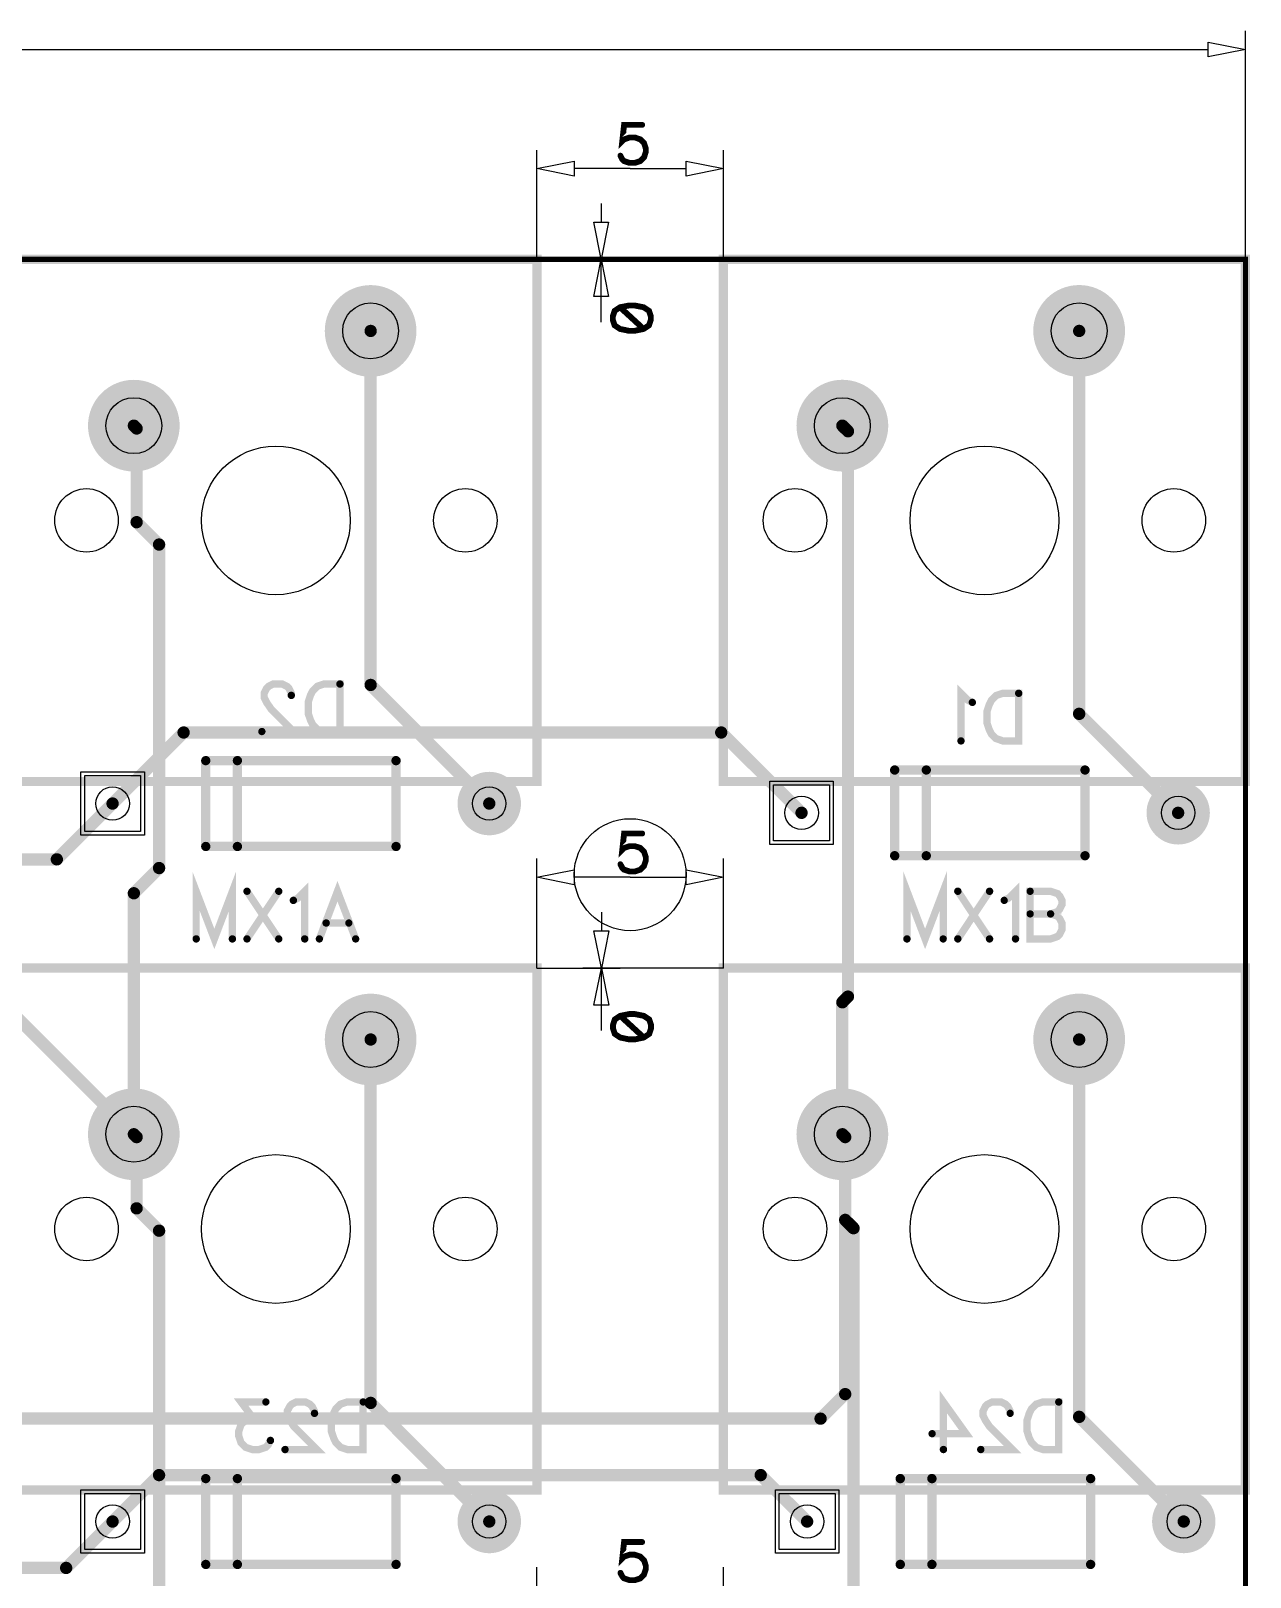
# Model space of a CAD drawing. Extents: x -0.36 to 9.09, y -0.26 to 3.18.
# Drawn here: x 7.497 to 8.784, y 1.404 to 3.036 of the extents above; entities that cross this region are included whole.
import ezdxf

# ---------------------------------------------------------------- set-up
doc = ezdxf.new("R2010")
doc.units = 0
for name, color, linetype in [('Board_Outline', 13, 'CONTINUOUS'), ('Bottom', 6, 'CONTINUOUS'), ('Bottom_Mask', 10, 'CONTINUOUS'), ('Bottom_Silk', 11, 'CONTINUOUS'), ('Drill_Bottom', 8, 'CONTINUOUS'), ('Drill_Top', 7, 'CONTINUOUS'), ('Top', 5, 'CONTINUOUS'), ('Top_Dimension', 14, 'CONTINUOUS'), ('Top_Mask', 3, 'CONTINUOUS'), ('Top_Silk', 2, 'CONTINUOUS')]:
    doc.layers.add(name, color=color, linetype=linetype)

msp = doc.modelspace()

# ---------------------------------------------------------------- linework, layer by layer
at = {"layer": 'Board_Outline', "linetype": 'CONTINUOUS', "const_width": 0.0055}
msp.add_lwpolyline([(0, 2.7953), (8.7795, 2.7953), (8.7795, 0), (0, 0), (0, 2.7953)], dxfattribs=at)
at = {"layer": 'Bottom', "linetype": 'CONTINUOUS'}
for points, const_width in [([(7.8782, 2.7197, 1), (7.8337, 2.7197, 1), (7.8782, 2.7197, 1)], 0.0445), ([(8.6262, 2.7197, 1), (8.5817, 2.7197, 1), (8.6262, 2.7197, 1)], 0.0445), ([(7.8527, 2.7197, 1), (7.8592, 2.7197, 1), (7.8527, 2.7197, 1)], 0.0065), ([(8.6007, 2.7197, 1), (8.6072, 2.7197, 1), (8.6007, 2.7197, 1)], 0.0065), ([(7.6282, 2.6197, 1), (7.5837, 2.6197, 1), (7.6282, 2.6197, 1)], 0.0445), ([(8.3762, 2.6197, 1), (8.3317, 2.6197, 1), (8.3762, 2.6197, 1)], 0.0445), ([(7.6027, 2.6197, 1), (7.6092, 2.6197, 1), (7.6027, 2.6197, 1)], 0.0065), ([(7.6027, 2.6197, 1), (7.6092, 2.6197, 1), (7.6027, 2.6197, 1)], 0.0065), ([(7.6056, 2.6167, 1), (7.6121, 2.6167, 1), (7.6056, 2.6167, 1)], 0.0065), ([(7.6056, 2.6167, 1), (7.6121, 2.6167, 1), (7.6056, 2.6167, 1)], 0.0065), ([(8.3507, 2.6197, 1), (8.3572, 2.6197, 1), (8.3507, 2.6197, 1)], 0.0065), ([(8.3507, 2.6197, 1), (8.3572, 2.6197, 1), (8.3507, 2.6197, 1)], 0.0065), ([(8.3566, 2.6138, 1), (8.3631, 2.6138, 1), (8.3566, 2.6138, 1)], 0.0065), ([(8.3566, 2.6138, 1), (8.3631, 2.6138, 1), (8.3566, 2.6138, 1)], 0.0065), ([(7.6056, 2.5178, 1), (7.6121, 2.5178, 1), (7.6056, 2.5178, 1)], 0.0065), ([(7.6056, 2.5178, 1), (7.6121, 2.5178, 1), (7.6056, 2.5178, 1)], 0.0065), ([(7.6293, 2.4942, 1), (7.6358, 2.4942, 1), (7.6293, 2.4942, 1)], 0.0065), ([(7.6293, 2.4942, 1), (7.6358, 2.4942, 1), (7.6293, 2.4942, 1)], 0.0065), ([(7.8527, 2.346, 1), (7.8592, 2.346, 1), (7.8527, 2.346, 1)], 0.0065), ([(7.8527, 2.346, 1), (7.8592, 2.346, 1), (7.8527, 2.346, 1)], 0.0065), ([(8.6007, 2.3155, 1), (8.6072, 2.3155, 1), (8.6007, 2.3155, 1)], 0.0065), ([(8.6007, 2.3155, 1), (8.6072, 2.3155, 1), (8.6007, 2.3155, 1)], 0.0065), ([(7.9959, 2.2208, 1), (7.9664, 2.2208, 1), (7.9959, 2.2208, 1)], 0.0295), ([(8.7233, 2.211, 1), (8.6937, 2.211, 1), (8.7233, 2.211, 1)], 0.0295), ([(7.9779, 2.2208, 1), (7.9844, 2.2208, 1), (7.9779, 2.2208, 1)], 0.0065), ([(8.7052, 2.211, 1), (8.7117, 2.211, 1), (8.7052, 2.211, 1)], 0.0065), ([(7.6293, 2.1527, 1), (7.6358, 2.1527, 1), (7.6293, 2.1527, 1)], 0.0065), ([(7.6293, 2.1527, 1), (7.6358, 2.1527, 1), (7.6293, 2.1527, 1)], 0.0065), ([(7.6027, 2.1261, 1), (7.6092, 2.1261, 1), (7.6027, 2.1261, 1)], 0.0065), ([(7.6027, 2.1261, 1), (7.6092, 2.1261, 1), (7.6027, 2.1261, 1)], 0.0065), ([(7.8782, 1.9717, 1), (7.8337, 1.9717, 1), (7.8782, 1.9717, 1)], 0.0445), ([(8.3507, 2.011, 1), (8.3572, 2.011, 1), (8.3507, 2.011, 1)], 0.0065), ([(8.3507, 2.011, 1), (8.3572, 2.011, 1), (8.3507, 2.011, 1)], 0.0065), ([(8.3566, 2.017, 1), (8.3631, 2.017, 1), (8.3566, 2.017, 1)], 0.0065), ([(8.3566, 2.017, 1), (8.3631, 2.017, 1), (8.3566, 2.017, 1)], 0.0065), ([(8.6262, 1.9717, 1), (8.5817, 1.9717, 1), (8.6262, 1.9717, 1)], 0.0445), ([(7.8527, 1.9717, 1), (7.8592, 1.9717, 1), (7.8527, 1.9717, 1)], 0.0065), ([(8.6007, 1.9717, 1), (8.6072, 1.9717, 1), (8.6007, 1.9717, 1)], 0.0065), ([(7.6282, 1.8717, 1), (7.5837, 1.8717, 1), (7.6282, 1.8717, 1)], 0.0445), ([(8.3762, 1.8717, 1), (8.3317, 1.8717, 1), (8.3762, 1.8717, 1)], 0.0445), ([(7.6027, 1.8717, 1), (7.6092, 1.8717, 1), (7.6027, 1.8717, 1)], 0.0065), ([(7.6027, 1.8717, 1), (7.6092, 1.8717, 1), (7.6027, 1.8717, 1)], 0.0065), ([(7.6027, 1.8717, 1), (7.6092, 1.8717, 1), (7.6027, 1.8717, 1)], 0.0065), ([(8.3507, 1.8717, 1), (8.3572, 1.8717, 1), (8.3507, 1.8717, 1)], 0.0065), ([(8.3507, 1.8717, 1), (8.3572, 1.8717, 1), (8.3507, 1.8717, 1)], 0.0065), ([(8.3507, 1.8717, 1), (8.3572, 1.8717, 1), (8.3507, 1.8717, 1)], 0.0065), ([(7.6056, 1.8687, 1), (7.6121, 1.8687, 1), (7.6056, 1.8687, 1)], 0.0065), ([(7.6056, 1.8687, 1), (7.6121, 1.8687, 1), (7.6056, 1.8687, 1)], 0.0065), ([(8.3537, 1.8687, 1), (8.3602, 1.8687, 1), (8.3537, 1.8687, 1)], 0.0065), ([(8.3537, 1.8687, 1), (8.3602, 1.8687, 1), (8.3537, 1.8687, 1)], 0.0065), ([(7.6056, 1.7935, 1), (7.6121, 1.7935, 1), (7.6056, 1.7935, 1)], 0.0065), ([(7.6056, 1.7935, 1), (7.6121, 1.7935, 1), (7.6056, 1.7935, 1)], 0.0065), ([(8.3537, 1.7813, 1), (8.3602, 1.7813, 1), (8.3537, 1.7813, 1)], 0.0065), ([(8.3537, 1.7813, 1), (8.3602, 1.7813, 1), (8.3537, 1.7813, 1)], 0.0065), ([(7.6293, 1.7699, 1), (7.6358, 1.7699, 1), (7.6293, 1.7699, 1)], 0.0065), ([(7.6293, 1.7699, 1), (7.6358, 1.7699, 1), (7.6293, 1.7699, 1)], 0.0065), ([(8.3625, 1.7725, 1), (8.369, 1.7725, 1), (8.3625, 1.7725, 1)], 0.0065), ([(8.3625, 1.7725, 1), (8.369, 1.7725, 1), (8.3625, 1.7725, 1)], 0.0065), ([(7.8527, 1.5881, 1), (7.8592, 1.5881, 1), (7.8527, 1.5881, 1)], 0.0065), ([(7.8527, 1.5881, 1), (7.8592, 1.5881, 1), (7.8527, 1.5881, 1)], 0.0065), ([(8.6007, 1.5734, 1), (8.6072, 1.5734, 1), (8.6007, 1.5734, 1)], 0.0065), ([(8.6007, 1.5734, 1), (8.6072, 1.5734, 1), (8.6007, 1.5734, 1)], 0.0065), ([(7.9959, 1.4629, 1), (7.9664, 1.4629, 1), (7.9959, 1.4629, 1)], 0.0295), ([(8.7292, 1.4629, 1), (8.6996, 1.4629, 1), (8.7292, 1.4629, 1)], 0.0295), ([(7.9779, 1.4629, 1), (7.9844, 1.4629, 1), (7.9779, 1.4629, 1)], 0.0065), ([(8.7111, 1.4629, 1), (8.7176, 1.4629, 1), (8.7111, 1.4629, 1)], 0.0065)]:
    msp.add_lwpolyline(points, format="xyb", dxfattribs=dict(at, const_width=const_width))
at = {"layer": 'Bottom', "linetype": 'CONTINUOUS', "const_width": 0.013}
for points in [[(7.8559, 2.346), (7.8559, 2.7197)], [(8.6039, 2.3155), (8.6039, 2.7197)], [(7.6059, 2.6197), (7.6059, 2.6197)], [(7.6089, 2.6167), (7.6059, 2.6197)], [(7.6089, 2.5178), (7.6089, 2.6167)], [(8.3539, 2.6197), (8.3539, 2.6197)], [(8.3539, 2.6197), (8.3599, 2.6138)], [(8.3599, 2.6138), (8.3599, 2.017)], [(7.6325, 2.4942), (7.6089, 2.5178)], [(7.6325, 2.1527), (7.6325, 2.4942)], [(7.9811, 2.2208), (7.8559, 2.346)], [(8.7085, 2.211), (8.6039, 2.3155)], [(7.6059, 2.1261), (7.6325, 2.1527)], [(7.6059, 1.8717), (7.6059, 2.1261)], [(8.3599, 2.017), (8.3539, 2.011)], [(8.3539, 2.011), (8.3539, 1.8717)], [(7.8559, 1.5881), (7.8559, 1.9717)], [(8.6039, 1.5734), (8.6039, 1.9717)], [(7.6059, 1.8717), (7.6059, 1.8717)], [(7.6089, 1.8687), (7.6059, 1.8717)], [(8.3539, 1.8717), (8.3569, 1.8687)], [(8.3539, 1.8717), (8.3539, 1.8717)], [(7.6089, 1.7935), (7.6089, 1.8687)], [(8.3569, 1.8687), (8.3569, 1.7813)], [(7.6325, 1.7699), (7.6089, 1.7935)], [(8.3569, 1.7813), (8.3658, 1.7725)], [(7.6325, 1.2937), (7.6325, 1.7699)], [(8.3658, 1.7725), (8.3658, 1.3049)], [(7.9811, 1.4629), (7.8559, 1.5881)], [(8.7144, 1.4629), (8.6039, 1.5734)]]:
    msp.add_lwpolyline(points, dxfattribs=at)
at = {"layer": 'Bottom', "linetype": 'CONTINUOUS'}
for points in [[(7.613, 2.1913), (7.554, 2.1913), (7.554, 2.2503), (7.613, 2.2503), (7.613, 2.1913)], [(8.2813, 2.2405), (8.3404, 2.2405), (8.3404, 2.1814), (8.2813, 2.1814), (8.2813, 2.2405)], [(7.613, 1.4334), (7.554, 1.4334), (7.554, 1.4925), (7.613, 1.4925), (7.613, 1.4334)], [(8.3463, 1.4334), (8.2872, 1.4334), (8.2872, 1.4925), (8.3463, 1.4925), (8.3463, 1.4334)]]:
    msp.add_lwpolyline(points, dxfattribs=at)
at = {"layer": 'Bottom_Mask', "linetype": 'CONTINUOUS'}
for points, const_width in [([(7.8801, 2.7197, 1), (7.8317, 2.7197, 1), (7.8801, 2.7197, 1)], 0.0484), ([(7.8317, 2.7197, 1), (7.8801, 2.7197, 1), (7.8317, 2.7197, 1)], 0.0484), ([(8.6282, 2.7197, 1), (8.5797, 2.7197, 1), (8.6282, 2.7197, 1)], 0.0484), ([(8.5797, 2.7197, 1), (8.6282, 2.7197, 1), (8.5797, 2.7197, 1)], 0.0484), ([(7.6301, 2.6197, 1), (7.5817, 2.6197, 1), (7.6301, 2.6197, 1)], 0.0484), ([(7.5817, 2.6197, 1), (7.6301, 2.6197, 1), (7.5817, 2.6197, 1)], 0.0484), ([(8.3782, 2.6197, 1), (8.3297, 2.6197, 1), (8.3782, 2.6197, 1)], 0.0484), ([(8.3297, 2.6197, 1), (8.3782, 2.6197, 1), (8.3297, 2.6197, 1)], 0.0484), ([(7.9979, 2.2208, 1), (7.9644, 2.2208, 1), (7.9979, 2.2208, 1)], 0.0335), ([(7.9644, 2.2208, 1), (7.9979, 2.2208, 1), (7.9644, 2.2208, 1)], 0.0335), ([(8.7252, 2.211, 1), (8.6918, 2.211, 1), (8.7252, 2.211, 1)], 0.0335), ([(8.6918, 2.211, 1), (8.7252, 2.211, 1), (8.6918, 2.211, 1)], 0.0335), ([(7.8801, 1.9717, 1), (7.8317, 1.9717, 1), (7.8801, 1.9717, 1)], 0.0484), ([(7.8317, 1.9717, 1), (7.8801, 1.9717, 1), (7.8317, 1.9717, 1)], 0.0484), ([(8.6282, 1.9717, 1), (8.5797, 1.9717, 1), (8.6282, 1.9717, 1)], 0.0484), ([(8.5797, 1.9717, 1), (8.6282, 1.9717, 1), (8.5797, 1.9717, 1)], 0.0484), ([(7.6301, 1.8717, 1), (7.5817, 1.8717, 1), (7.6301, 1.8717, 1)], 0.0484), ([(7.5817, 1.8717, 1), (7.6301, 1.8717, 1), (7.5817, 1.8717, 1)], 0.0484), ([(8.3782, 1.8717, 1), (8.3297, 1.8717, 1), (8.3782, 1.8717, 1)], 0.0484), ([(8.3297, 1.8717, 1), (8.3782, 1.8717, 1), (8.3297, 1.8717, 1)], 0.0484), ([(7.9979, 1.4629, 1), (7.9644, 1.4629, 1), (7.9979, 1.4629, 1)], 0.0335), ([(7.9644, 1.4629, 1), (7.9979, 1.4629, 1), (7.9644, 1.4629, 1)], 0.0335), ([(8.7311, 1.4629, 1), (8.6977, 1.4629, 1), (8.7311, 1.4629, 1)], 0.0335), ([(8.6977, 1.4629, 1), (8.7311, 1.4629, 1), (8.6977, 1.4629, 1)], 0.0335)]:
    msp.add_lwpolyline(points, format="xyb", dxfattribs=dict(at, const_width=const_width))
for points in [[(7.617, 2.1873), (7.55, 2.1873), (7.55, 2.2543), (7.617, 2.2543), (7.617, 2.1873)], [(8.2774, 2.2444), (8.3443, 2.2444), (8.3443, 2.1775), (8.2774, 2.1775), (8.2774, 2.2444)], [(7.617, 1.4295), (7.55, 1.4295), (7.55, 1.4964), (7.617, 1.4964), (7.617, 1.4295)], [(8.3502, 1.4295), (8.2833, 1.4295), (8.2833, 1.4964), (8.3502, 1.4964), (8.3502, 1.4295)]]:
    msp.add_lwpolyline(points, dxfattribs=at)
at = {"layer": 'Bottom_Silk', "linetype": 'CONTINUOUS'}
for points, const_width in [([(7.7722, 2.335), (7.7722, 2.3374), (7.7698, 2.3422), (7.7674, 2.3446), (7.7626, 2.347), (7.753, 2.347), (7.7483, 2.3446), (7.7459, 2.3422), (7.7435, 2.3374), (7.7435, 2.3326), (7.7459, 2.3278), (7.7507, 2.3207), (7.7746, 2.2968), (7.7411, 2.2968)], 0.0077), ([(7.8235, 2.347), (7.8235, 2.2968), (7.8068, 2.2968), (7.7996, 2.2992), (7.7948, 2.304), (7.7924, 2.3088), (7.79, 2.3159), (7.79, 2.3279), (7.7924, 2.3351), (7.7948, 2.3398), (7.7996, 2.3446), (7.8068, 2.347), (7.8235, 2.347)], 0.0077), ([(8.4912, 2.3276), (8.4864, 2.33), (8.4792, 2.3371), (8.4792, 2.2869)], 0.0077), ([(8.5401, 2.3372), (8.5401, 2.2869), (8.5234, 2.2869), (8.5162, 2.2894), (8.5114, 2.2941), (8.509, 2.2989), (8.5066, 2.3061), (8.5066, 2.318), (8.509, 2.3252), (8.5114, 2.33), (8.5162, 2.3348), (8.5234, 2.3372), (8.5401, 2.3372)], 0.0077), ([(7.6818, 2.2661), (7.6818, 2.1755)], 0.0098), ([(7.6818, 2.2661), (7.8828, 2.2661)], 0.0098), ([(7.7152, 2.2661), (7.7152, 2.1755)], 0.0098), ([(7.8828, 2.2661), (7.8828, 2.1755)], 0.0098), ([(8.4092, 2.2562), (8.4092, 2.1657)], 0.0098), ([(8.4092, 2.2562), (8.6101, 2.2562)], 0.0098), ([(8.4426, 2.2562), (8.4426, 2.1657)], 0.0098), ([(8.6101, 2.2562), (8.6101, 2.1657)], 0.0098), ([(7.6818, 2.1755), (7.8828, 2.1755)], 0.0098), ([(8.4092, 2.1657), (8.6101, 2.1657)], 0.0098), ([(8.4606, 1.5389), (8.4606, 1.5891), (8.4846, 1.5556), (8.4487, 1.5556)], 0.0077), ([(7.7453, 1.5891), (7.7191, 1.5891), (7.7334, 1.57), (7.7262, 1.57), (7.7214, 1.5676), (7.7191, 1.5652), (7.7166, 1.558), (7.7166, 1.5533), (7.7191, 1.5461), (7.7238, 1.5413), (7.731, 1.5389), (7.7382, 1.5389), (7.7453, 1.5413), (7.7477, 1.5437), (7.7501, 1.5485)], 0.0077), ([(7.7966, 1.5771), (7.7966, 1.5795), (7.7942, 1.5843), (7.7919, 1.5867), (7.7871, 1.5891), (7.7775, 1.5891), (7.7727, 1.5867), (7.7704, 1.5843), (7.7679, 1.5795), (7.7679, 1.5748), (7.7704, 1.57), (7.7751, 1.5628), (7.7991, 1.5389), (7.7656, 1.5389)], 0.0077), ([(7.848, 1.5891), (7.848, 1.5389), (7.8312, 1.5389), (7.8241, 1.5413), (7.8193, 1.5461), (7.8169, 1.5509), (7.8145, 1.558), (7.8145, 1.57), (7.8169, 1.5772), (7.8193, 1.582), (7.8241, 1.5868), (7.8312, 1.5891), (7.848, 1.5891)], 0.0077), ([(8.5311, 1.5771), (8.5311, 1.5795), (8.5287, 1.5843), (8.5263, 1.5867), (8.5215, 1.5891), (8.512, 1.5891), (8.5072, 1.5867), (8.5048, 1.5843), (8.5024, 1.5795), (8.5024, 1.5748), (8.5048, 1.57), (8.5096, 1.5628), (8.5335, 1.5389), (8.5, 1.5389)], 0.0077), ([(8.5824, 1.5891), (8.5824, 1.5389), (8.5657, 1.5389), (8.5585, 1.5413), (8.5537, 1.5461), (8.5513, 1.5509), (8.549, 1.558), (8.549, 1.57), (8.5513, 1.5772), (8.5537, 1.582), (8.5585, 1.5868), (8.5657, 1.5891), (8.5824, 1.5891)], 0.0077), ([(7.6818, 1.5082), (7.6818, 1.4176)], 0.0098), ([(7.6818, 1.5082), (7.8828, 1.5082)], 0.0098), ([(7.7152, 1.5082), (7.7152, 1.4176)], 0.0098), ([(7.8828, 1.5082), (7.8828, 1.4176)], 0.0098), ([(8.4151, 1.5082), (8.4151, 1.4176)], 0.0098), ([(8.4151, 1.5082), (8.6161, 1.5082)], 0.0098), ([(8.4485, 1.5082), (8.4485, 1.4176)], 0.0098), ([(8.6161, 1.5082), (8.6161, 1.4176)], 0.0098), ([(7.6818, 1.4176), (7.8828, 1.4176)], 0.0098), ([(8.4151, 1.4176), (8.6161, 1.4176)], 0.0098)]:
    msp.add_lwpolyline(points, dxfattribs=dict(at, const_width=const_width))
for points, const_width in [([(7.8216, 2.347, 1), (7.8255, 2.347, 1), (7.8216, 2.347, 1)], 0.0039), ([(7.7702, 2.335, 1), (7.7741, 2.335, 1), (7.7702, 2.335, 1)], 0.0039), ([(8.5382, 2.3372, 1), (8.5421, 2.3372, 1), (8.5382, 2.3372, 1)], 0.0039), ([(8.4893, 2.3276, 1), (8.4931, 2.3276, 1), (8.4893, 2.3276, 1)], 0.0039), ([(7.7392, 2.2968, 1), (7.743, 2.2968, 1), (7.7392, 2.2968, 1)], 0.0039), ([(8.4773, 2.2869, 1), (8.4811, 2.2869, 1), (8.4773, 2.2869, 1)], 0.0039), ([(7.6794, 2.2661, 1), (7.6843, 2.2661, 1), (7.6794, 2.2661, 1)], 0.0049), ([(7.6794, 2.2661, 1), (7.6843, 2.2661, 1), (7.6794, 2.2661, 1)], 0.0049), ([(7.7128, 2.2661, 1), (7.7177, 2.2661, 1), (7.7128, 2.2661, 1)], 0.0049), ([(7.8803, 2.2661, 1), (7.8852, 2.2661, 1), (7.8803, 2.2661, 1)], 0.0049), ([(7.8803, 2.2661, 1), (7.8852, 2.2661, 1), (7.8803, 2.2661, 1)], 0.0049), ([(8.4067, 2.2562, 1), (8.4117, 2.2562, 1), (8.4067, 2.2562, 1)], 0.0049), ([(8.4067, 2.2562, 1), (8.4117, 2.2562, 1), (8.4067, 2.2562, 1)], 0.0049), ([(8.4401, 2.2562, 1), (8.445, 2.2562, 1), (8.4401, 2.2562, 1)], 0.0049), ([(8.6077, 2.2562, 1), (8.6126, 2.2562, 1), (8.6077, 2.2562, 1)], 0.0049), ([(8.6077, 2.2562, 1), (8.6126, 2.2562, 1), (8.6077, 2.2562, 1)], 0.0049), ([(7.6794, 2.1755, 1), (7.6843, 2.1755, 1), (7.6794, 2.1755, 1)], 0.0049), ([(7.6794, 2.1755, 1), (7.6843, 2.1755, 1), (7.6794, 2.1755, 1)], 0.0049), ([(7.7128, 2.1755, 1), (7.7177, 2.1755, 1), (7.7128, 2.1755, 1)], 0.0049), ([(7.8803, 2.1755, 1), (7.8852, 2.1755, 1), (7.8803, 2.1755, 1)], 0.0049), ([(7.8803, 2.1755, 1), (7.8852, 2.1755, 1), (7.8803, 2.1755, 1)], 0.0049), ([(8.4067, 2.1657, 1), (8.4117, 2.1657, 1), (8.4067, 2.1657, 1)], 0.0049), ([(8.4067, 2.1657, 1), (8.4117, 2.1657, 1), (8.4067, 2.1657, 1)], 0.0049), ([(8.4401, 2.1657, 1), (8.445, 2.1657, 1), (8.4401, 2.1657, 1)], 0.0049), ([(8.6077, 2.1657, 1), (8.6126, 2.1657, 1), (8.6077, 2.1657, 1)], 0.0049), ([(8.6077, 2.1657, 1), (8.6126, 2.1657, 1), (8.6077, 2.1657, 1)], 0.0049), ([(7.7434, 1.5891, 1), (7.7472, 1.5891, 1), (7.7434, 1.5891, 1)], 0.0039), ([(7.8461, 1.5891, 1), (7.8499, 1.5891, 1), (7.8461, 1.5891, 1)], 0.0039), ([(8.5805, 1.5891, 1), (8.5844, 1.5891, 1), (8.5805, 1.5891, 1)], 0.0039), ([(7.7947, 1.5771, 1), (7.7986, 1.5771, 1), (7.7947, 1.5771, 1)], 0.0039), ([(8.5292, 1.5771, 1), (8.533, 1.5771, 1), (8.5292, 1.5771, 1)], 0.0039), ([(7.7482, 1.5485, 1), (7.7521, 1.5485, 1), (7.7482, 1.5485, 1)], 0.0039), ([(8.4468, 1.5556, 1), (8.4506, 1.5556, 1), (8.4468, 1.5556, 1)], 0.0039), ([(7.7636, 1.5389, 1), (7.7675, 1.5389, 1), (7.7636, 1.5389, 1)], 0.0039), ([(8.4587, 1.5389, 1), (8.4626, 1.5389, 1), (8.4587, 1.5389, 1)], 0.0039), ([(8.4981, 1.5389, 1), (8.502, 1.5389, 1), (8.4981, 1.5389, 1)], 0.0039), ([(7.6794, 1.5082, 1), (7.6843, 1.5082, 1), (7.6794, 1.5082, 1)], 0.0049), ([(7.6794, 1.5082, 1), (7.6843, 1.5082, 1), (7.6794, 1.5082, 1)], 0.0049), ([(7.7128, 1.5082, 1), (7.7177, 1.5082, 1), (7.7128, 1.5082, 1)], 0.0049), ([(7.8803, 1.5082, 1), (7.8852, 1.5082, 1), (7.8803, 1.5082, 1)], 0.0049), ([(7.8803, 1.5082, 1), (7.8852, 1.5082, 1), (7.8803, 1.5082, 1)], 0.0049), ([(8.4126, 1.5082, 1), (8.4176, 1.5082, 1), (8.4126, 1.5082, 1)], 0.0049), ([(8.4126, 1.5082, 1), (8.4176, 1.5082, 1), (8.4126, 1.5082, 1)], 0.0049), ([(8.446, 1.5082, 1), (8.451, 1.5082, 1), (8.446, 1.5082, 1)], 0.0049), ([(8.6136, 1.5082, 1), (8.6185, 1.5082, 1), (8.6136, 1.5082, 1)], 0.0049), ([(8.6136, 1.5082, 1), (8.6185, 1.5082, 1), (8.6136, 1.5082, 1)], 0.0049), ([(7.6794, 1.4176, 1), (7.6843, 1.4176, 1), (7.6794, 1.4176, 1)], 0.0049), ([(7.6794, 1.4176, 1), (7.6843, 1.4176, 1), (7.6794, 1.4176, 1)], 0.0049), ([(7.7128, 1.4176, 1), (7.7177, 1.4176, 1), (7.7128, 1.4176, 1)], 0.0049), ([(7.8803, 1.4176, 1), (7.8852, 1.4176, 1), (7.8803, 1.4176, 1)], 0.0049), ([(7.8803, 1.4176, 1), (7.8852, 1.4176, 1), (7.8803, 1.4176, 1)], 0.0049), ([(8.4126, 1.4176, 1), (8.4176, 1.4176, 1), (8.4126, 1.4176, 1)], 0.0049), ([(8.4126, 1.4176, 1), (8.4176, 1.4176, 1), (8.4126, 1.4176, 1)], 0.0049), ([(8.446, 1.4176, 1), (8.451, 1.4176, 1), (8.446, 1.4176, 1)], 0.0049), ([(8.6136, 1.4176, 1), (8.6185, 1.4176, 1), (8.6136, 1.4176, 1)], 0.0049), ([(8.6136, 1.4176, 1), (8.6185, 1.4176, 1), (8.6136, 1.4176, 1)], 0.0049)]:
    msp.add_lwpolyline(points, format="xyb", dxfattribs=dict(at, const_width=const_width))
at = {"layer": 'Drill_Bottom'}
for centre, radius in [((7.8559, 2.7197), 0.0295), ((8.6039, 2.7197), 0.0295), ((7.6059, 2.6197), 0.0295), ((8.3539, 2.6197), 0.0295), ((7.7559, 2.5197), 0.0785), ((8.5039, 2.5197), 0.0785), ((7.5559, 2.5197), 0.0335), ((7.9559, 2.5197), 0.0335), ((8.3039, 2.5197), 0.0335), ((8.7039, 2.5197), 0.0335), ((7.5835, 2.2208), 0.0177), ((7.9811, 2.2208), 0.0177), ((8.3109, 2.211), 0.0177), ((8.7085, 2.211), 0.0177), ((8.1299, 2.1457), 0.0591), ((7.8559, 1.9717), 0.0295), ((8.6039, 1.9717), 0.0295), ((7.6059, 1.8717), 0.0295), ((8.3539, 1.8717), 0.0295), ((7.7559, 1.7717), 0.0785), ((8.5039, 1.7717), 0.0785), ((7.5559, 1.7717), 0.0335), ((7.9559, 1.7717), 0.0335), ((8.3039, 1.7717), 0.0335), ((8.7039, 1.7717), 0.0335), ((7.5835, 1.4629), 0.0177), ((7.9811, 1.4629), 0.0177), ((8.3168, 1.4629), 0.0177), ((8.7144, 1.4629), 0.0177)]:
    msp.add_circle(centre, radius, dxfattribs=at)
at = {"layer": 'Drill_Top'}
for centre, radius in [((7.8559, 2.7197), 0.0295), ((8.6039, 2.7197), 0.0295), ((7.6059, 2.6197), 0.0295), ((8.3539, 2.6197), 0.0295), ((7.7559, 2.5197), 0.0785), ((8.5039, 2.5197), 0.0785), ((7.5559, 2.5197), 0.0335), ((7.9559, 2.5197), 0.0335), ((8.3039, 2.5197), 0.0335), ((8.7039, 2.5197), 0.0335), ((7.5835, 2.2208), 0.0177), ((7.9811, 2.2208), 0.0177), ((8.3109, 2.211), 0.0177), ((8.7085, 2.211), 0.0177), ((8.1299, 2.1457), 0.0591), ((7.8559, 1.9717), 0.0295), ((8.6039, 1.9717), 0.0295), ((7.6059, 1.8717), 0.0295), ((8.3539, 1.8717), 0.0295), ((7.7559, 1.7717), 0.0785), ((8.5039, 1.7717), 0.0785), ((7.5559, 1.7717), 0.0335), ((7.9559, 1.7717), 0.0335), ((8.3039, 1.7717), 0.0335), ((8.7039, 1.7717), 0.0335), ((7.5835, 1.4629), 0.0177), ((7.9811, 1.4629), 0.0177), ((8.3168, 1.4629), 0.0177), ((8.7144, 1.4629), 0.0177)]:
    msp.add_circle(centre, radius, dxfattribs=at)
at = {"layer": 'Top', "linetype": 'CONTINUOUS'}
for points, const_width in [([(7.8782, 2.7197, 1), (7.8337, 2.7197, 1), (7.8782, 2.7197, 1)], 0.0445), ([(8.6262, 2.7197, 1), (8.5817, 2.7197, 1), (8.6262, 2.7197, 1)], 0.0445), ([(7.6282, 2.6197, 1), (7.5837, 2.6197, 1), (7.6282, 2.6197, 1)], 0.0445), ([(8.3762, 2.6197, 1), (8.3317, 2.6197, 1), (8.3762, 2.6197, 1)], 0.0445), ([(7.6552, 2.2958, 1), (7.6617, 2.2958, 1), (7.6552, 2.2958, 1)], 0.0065), ([(7.6552, 2.2958, 1), (7.6617, 2.2958, 1), (7.6552, 2.2958, 1)], 0.0065), ([(8.2228, 2.2958, 1), (8.2293, 2.2958, 1), (8.2228, 2.2958, 1)], 0.0065), ([(8.2228, 2.2958, 1), (8.2293, 2.2958, 1), (8.2228, 2.2958, 1)], 0.0065), ([(7.9959, 2.2208, 1), (7.9664, 2.2208, 1), (7.9959, 2.2208, 1)], 0.0295), ([(8.7233, 2.211, 1), (8.6937, 2.211, 1), (8.7233, 2.211, 1)], 0.0295), ([(7.5802, 2.2208, 1), (7.5867, 2.2208, 1), (7.5802, 2.2208, 1)], 0.0065), ([(7.5802, 2.2208, 1), (7.5867, 2.2208, 1), (7.5802, 2.2208, 1)], 0.0065), ([(8.3076, 2.211, 1), (8.3141, 2.211, 1), (8.3076, 2.211, 1)], 0.0065), ([(7.5214, 2.1619, 1), (7.5279, 2.1619, 1), (7.5214, 2.1619, 1)], 0.0065), ([(7.5214, 2.1619, 1), (7.5279, 2.1619, 1), (7.5214, 2.1619, 1)], 0.0065), ([(7.8782, 1.9717, 1), (7.8337, 1.9717, 1), (7.8782, 1.9717, 1)], 0.0445), ([(8.6262, 1.9717, 1), (8.5817, 1.9717, 1), (8.6262, 1.9717, 1)], 0.0445), ([(7.6282, 1.8717, 1), (7.5837, 1.8717, 1), (7.6282, 1.8717, 1)], 0.0445), ([(8.3762, 1.8717, 1), (8.3317, 1.8717, 1), (8.3762, 1.8717, 1)], 0.0445), ([(7.6027, 1.8717, 1), (7.6092, 1.8717, 1), (7.6027, 1.8717, 1)], 0.0065), ([(8.3507, 1.8717, 1), (8.3572, 1.8717, 1), (8.3507, 1.8717, 1)], 0.0065), ([(8.3507, 1.8717, 1), (8.3572, 1.8717, 1), (8.3507, 1.8717, 1)], 0.0065), ([(8.3537, 1.8687, 1), (8.3602, 1.8687, 1), (8.3537, 1.8687, 1)], 0.0065), ([(8.3537, 1.8687, 1), (8.3602, 1.8687, 1), (8.3537, 1.8687, 1)], 0.0065), ([(8.3537, 1.5974, 1), (8.3602, 1.5974, 1), (8.3537, 1.5974, 1)], 0.0065), ([(8.3537, 1.5974, 1), (8.3602, 1.5974, 1), (8.3537, 1.5974, 1)], 0.0065), ([(8.3277, 1.5715, 1), (8.3342, 1.5715, 1), (8.3277, 1.5715, 1)], 0.0065), ([(8.3277, 1.5715, 1), (8.3342, 1.5715, 1), (8.3277, 1.5715, 1)], 0.0065), ([(7.6293, 1.5119, 1), (7.6358, 1.5119, 1), (7.6293, 1.5119, 1)], 0.0065), ([(7.6293, 1.5119, 1), (7.6358, 1.5119, 1), (7.6293, 1.5119, 1)], 0.0065), ([(8.2645, 1.5119, 1), (8.271, 1.5119, 1), (8.2645, 1.5119, 1)], 0.0065), ([(8.2645, 1.5119, 1), (8.271, 1.5119, 1), (8.2645, 1.5119, 1)], 0.0065), ([(7.9959, 1.4629, 1), (7.9664, 1.4629, 1), (7.9959, 1.4629, 1)], 0.0295), ([(8.7292, 1.4629, 1), (8.6996, 1.4629, 1), (8.7292, 1.4629, 1)], 0.0295), ([(7.5802, 1.4629, 1), (7.5867, 1.4629, 1), (7.5802, 1.4629, 1)], 0.0065), ([(7.5802, 1.4629, 1), (7.5867, 1.4629, 1), (7.5802, 1.4629, 1)], 0.0065), ([(8.3135, 1.4629, 1), (8.32, 1.4629, 1), (8.3135, 1.4629, 1)], 0.0065), ([(7.5312, 1.4139, 1), (7.5377, 1.4139, 1), (7.5312, 1.4139, 1)], 0.0065), ([(7.5312, 1.4139, 1), (7.5377, 1.4139, 1), (7.5312, 1.4139, 1)], 0.0065)]:
    msp.add_lwpolyline(points, format="xyb", dxfattribs=dict(at, const_width=const_width))
at = {"layer": 'Top', "linetype": 'CONTINUOUS', "const_width": 0.013}
for points in [[(7.6585, 2.2958), (7.5835, 2.2208)], [(8.226, 2.2958), (7.6585, 2.2958)], [(8.3109, 2.211), (8.226, 2.2958)], [(7.5835, 2.2208), (7.5246, 2.1619)], [(7.5246, 2.1619), (6.8746, 2.1619)], [(7.6059, 1.8717), (7.4159, 2.0616)], [(8.3539, 1.8717), (8.3539, 1.8717)], [(8.3539, 1.8717), (8.3569, 1.8687)], [(8.3569, 1.8687), (8.3569, 1.5974)], [(8.3569, 1.5974), (8.3309, 1.5715)], [(8.3309, 1.5715), (5.9573, 1.5715)], [(7.5835, 1.4629), (7.6325, 1.5119)], [(7.6325, 1.5119), (8.2677, 1.5119)], [(8.2677, 1.5119), (8.3168, 1.4629)], [(7.5345, 1.4139), (7.5835, 1.4629)], [(6.8845, 1.4139), (7.5345, 1.4139)]]:
    msp.add_lwpolyline(points, dxfattribs=at)
at = {"layer": 'Top', "linetype": 'CONTINUOUS'}
for points in [[(7.613, 2.1913), (7.554, 2.1913), (7.554, 2.2503), (7.613, 2.2503), (7.613, 2.1913)], [(8.2813, 2.2405), (8.3404, 2.2405), (8.3404, 2.1814), (8.2813, 2.1814), (8.2813, 2.2405)], [(7.613, 1.4334), (7.554, 1.4334), (7.554, 1.4925), (7.613, 1.4925), (7.613, 1.4334)], [(8.3463, 1.4334), (8.2872, 1.4334), (8.2872, 1.4925), (8.3463, 1.4925), (8.3463, 1.4334)]]:
    msp.add_lwpolyline(points, dxfattribs=at)
at = {"layer": 'Top_Dimension', "linetype": 'CONTINUOUS'}
for points in [[(8.7795, 2.7953), (8.7795, 3.0364)], [(8.7795, 3.0167), (8.7402, 3.0089), (8.7402, 3.0246), (8.7795, 3.0167)], [(4.3898, 3.0167), (8.7402, 3.0167)], [(8.0315, 2.7953), (8.0315, 2.9107)], [(8.2283, 2.7953), (8.2283, 2.9107)], [(8.0315, 2.891), (8.0709, 2.8989), (8.0709, 2.8832), (8.0315, 2.891)], [(8.1299, 2.891), (8.0709, 2.891)], [(8.1299, 2.891), (8.189, 2.891)], [(8.2283, 2.891), (8.189, 2.8832), (8.189, 2.8989), (8.2283, 2.891)], [(8.0993, 2.8543), (8.0993, 2.8346)], [(8.0993, 2.7953), (8.0915, 2.8346), (8.1072, 2.8346), (8.0993, 2.7953)], [(8.0315, 2.7953), (8.119, 2.7953)], [(8.2283, 2.7953), (8.0797, 2.7953)], [(8.0993, 2.7953), (8.1072, 2.7559), (8.0915, 2.7559), (8.0993, 2.7953)], [(8.0993, 2.7953), (8.0993, 2.7953)], [(8.0993, 2.7291), (8.0993, 2.7953)], [(8.0993, 2.7362), (8.0993, 2.7559)], [(8.0315, 2.0472), (8.0315, 2.1627)], [(8.2283, 2.0472), (8.2283, 2.1627)], [(8.0315, 2.143), (8.0709, 2.1509), (8.0709, 2.1351), (8.0315, 2.143)], [(8.1299, 2.143), (8.0709, 2.143)], [(8.1299, 2.143), (8.189, 2.143)], [(8.2283, 2.143), (8.189, 2.1351), (8.189, 2.1509), (8.2283, 2.143)], [(8.0996, 2.1063), (8.0996, 2.0866)], [(8.0996, 2.0472), (8.0917, 2.0866), (8.1074, 2.0866), (8.0996, 2.0472)], [(8.0315, 2.0472), (8.1192, 2.0472)], [(8.2283, 2.0472), (8.0799, 2.0472)], [(8.0996, 2.0472), (8.1074, 2.0079), (8.0917, 2.0079), (8.0996, 2.0472)], [(8.0996, 2.0472), (8.0996, 2.0472)], [(8.0996, 1.9811), (8.0996, 2.0472)], [(8.0996, 1.9882), (8.0996, 2.0079)], [(8.0315, 1.2992), (8.0315, 1.4147)], [(8.2283, 1.2992), (8.2283, 1.4147)]]:
    msp.add_lwpolyline(points, dxfattribs=at)
at = {"layer": 'Top_Dimension', "linetype": 'CONTINUOUS', "const_width": 0.0062}
for points in [[(8.1426, 2.9372), (8.1235, 2.9372), (8.1216, 2.92), (8.1235, 2.9219), (8.1292, 2.9239), (8.1349, 2.9239), (8.1407, 2.9219), (8.1445, 2.9181), (8.1464, 2.9124), (8.1464, 2.9086), (8.1445, 2.9028), (8.1407, 2.899), (8.1349, 2.8971), (8.1292, 2.8971), (8.1235, 2.899), (8.1216, 2.9009), (8.1196, 2.9047)], [(8.1517, 2.7351), (8.1498, 2.7409), (8.1441, 2.7447), (8.1345, 2.7466), (8.1288, 2.7466), (8.1192, 2.7447), (8.1135, 2.7409), (8.1116, 2.7351), (8.1116, 2.7313), (8.1135, 2.7256), (8.1192, 2.7218), (8.1288, 2.7198), (8.1345, 2.7198), (8.1441, 2.7218), (8.1498, 2.7256), (8.1517, 2.7313), (8.1517, 2.7351)], [(8.1441, 2.7218), (8.1192, 2.7447)], [(8.1426, 2.1892), (8.1235, 2.1892), (8.1216, 2.172), (8.1235, 2.1739), (8.1292, 2.1758), (8.1349, 2.1758), (8.1407, 2.1739), (8.1445, 2.1701), (8.1464, 2.1644), (8.1464, 2.1605), (8.1445, 2.1548), (8.1407, 2.151), (8.1349, 2.1491), (8.1292, 2.1491), (8.1235, 2.151), (8.1216, 2.1529), (8.1196, 2.1567)], [(8.1519, 1.9871), (8.15, 1.9929), (8.1443, 1.9967), (8.1347, 1.9986), (8.129, 1.9986), (8.1194, 1.9967), (8.1137, 1.9929), (8.1118, 1.9871), (8.1118, 1.9833), (8.1137, 1.9776), (8.1194, 1.9738), (8.129, 1.9718), (8.1347, 1.9718), (8.1443, 1.9738), (8.15, 1.9776), (8.1519, 1.9833), (8.1519, 1.9871)], [(8.1443, 1.9738), (8.1194, 1.9967)], [(8.1426, 1.4412), (8.1235, 1.4412), (8.1216, 1.424), (8.1235, 1.4259), (8.1292, 1.4278), (8.1349, 1.4278), (8.1407, 1.4259), (8.1445, 1.4221), (8.1464, 1.4163), (8.1464, 1.4125), (8.1445, 1.4068), (8.1407, 1.4029), (8.1349, 1.401), (8.1292, 1.401), (8.1235, 1.4029), (8.1216, 1.4049), (8.1196, 1.4087)]]:
    msp.add_lwpolyline(points, dxfattribs=at)
at = {"layer": 'Top_Dimension', "linetype": 'CONTINUOUS', "const_width": 0.0031}
for points in [[(8.141, 2.9372, 1), (8.1441, 2.9372, 1), (8.141, 2.9372, 1)], [(8.1181, 2.9047, 1), (8.1212, 2.9047, 1), (8.1181, 2.9047, 1)], [(8.1177, 2.7447, 1), (8.1208, 2.7447, 1), (8.1177, 2.7447, 1)], [(8.1502, 2.7351, 1), (8.1533, 2.7351, 1), (8.1502, 2.7351, 1)], [(8.1425, 2.7218, 1), (8.1456, 2.7218, 1), (8.1425, 2.7218, 1)], [(8.141, 2.1892, 1), (8.1441, 2.1892, 1), (8.141, 2.1892, 1)], [(8.1181, 2.1567, 1), (8.1212, 2.1567, 1), (8.1181, 2.1567, 1)], [(8.1179, 1.9967, 1), (8.121, 1.9967, 1), (8.1179, 1.9967, 1)], [(8.1427, 1.9738, 1), (8.1458, 1.9738, 1), (8.1427, 1.9738, 1)], [(8.1504, 1.9871, 1), (8.1535, 1.9871, 1), (8.1504, 1.9871, 1)], [(8.141, 1.4412, 1), (8.1441, 1.4412, 1), (8.141, 1.4412, 1)], [(8.1181, 1.4087, 1), (8.1212, 1.4087, 1), (8.1181, 1.4087, 1)]]:
    msp.add_lwpolyline(points, format="xyb", dxfattribs=at)
at = {"layer": 'Top_Mask', "linetype": 'CONTINUOUS'}
for points, const_width in [([(7.8801, 2.7197, 1), (7.8317, 2.7197, 1), (7.8801, 2.7197, 1)], 0.0484), ([(7.8317, 2.7197, 1), (7.8801, 2.7197, 1), (7.8317, 2.7197, 1)], 0.0484), ([(8.6282, 2.7197, 1), (8.5797, 2.7197, 1), (8.6282, 2.7197, 1)], 0.0484), ([(8.5797, 2.7197, 1), (8.6282, 2.7197, 1), (8.5797, 2.7197, 1)], 0.0484), ([(7.6301, 2.6197, 1), (7.5817, 2.6197, 1), (7.6301, 2.6197, 1)], 0.0484), ([(7.5817, 2.6197, 1), (7.6301, 2.6197, 1), (7.5817, 2.6197, 1)], 0.0484), ([(8.3782, 2.6197, 1), (8.3297, 2.6197, 1), (8.3782, 2.6197, 1)], 0.0484), ([(8.3297, 2.6197, 1), (8.3782, 2.6197, 1), (8.3297, 2.6197, 1)], 0.0484), ([(7.9979, 2.2208, 1), (7.9644, 2.2208, 1), (7.9979, 2.2208, 1)], 0.0335), ([(7.9644, 2.2208, 1), (7.9979, 2.2208, 1), (7.9644, 2.2208, 1)], 0.0335), ([(8.7252, 2.211, 1), (8.6918, 2.211, 1), (8.7252, 2.211, 1)], 0.0335), ([(8.6918, 2.211, 1), (8.7252, 2.211, 1), (8.6918, 2.211, 1)], 0.0335), ([(7.8801, 1.9717, 1), (7.8317, 1.9717, 1), (7.8801, 1.9717, 1)], 0.0484), ([(7.8317, 1.9717, 1), (7.8801, 1.9717, 1), (7.8317, 1.9717, 1)], 0.0484), ([(8.6282, 1.9717, 1), (8.5797, 1.9717, 1), (8.6282, 1.9717, 1)], 0.0484), ([(8.5797, 1.9717, 1), (8.6282, 1.9717, 1), (8.5797, 1.9717, 1)], 0.0484), ([(7.6301, 1.8717, 1), (7.5817, 1.8717, 1), (7.6301, 1.8717, 1)], 0.0484), ([(7.5817, 1.8717, 1), (7.6301, 1.8717, 1), (7.5817, 1.8717, 1)], 0.0484), ([(8.3782, 1.8717, 1), (8.3297, 1.8717, 1), (8.3782, 1.8717, 1)], 0.0484), ([(8.3297, 1.8717, 1), (8.3782, 1.8717, 1), (8.3297, 1.8717, 1)], 0.0484), ([(7.9979, 1.4629, 1), (7.9644, 1.4629, 1), (7.9979, 1.4629, 1)], 0.0335), ([(7.9644, 1.4629, 1), (7.9979, 1.4629, 1), (7.9644, 1.4629, 1)], 0.0335), ([(8.7311, 1.4629, 1), (8.6977, 1.4629, 1), (8.7311, 1.4629, 1)], 0.0335), ([(8.6977, 1.4629, 1), (8.7311, 1.4629, 1), (8.6977, 1.4629, 1)], 0.0335)]:
    msp.add_lwpolyline(points, format="xyb", dxfattribs=dict(at, const_width=const_width))
for points in [[(7.617, 2.1873), (7.55, 2.1873), (7.55, 2.2543), (7.617, 2.2543), (7.617, 2.1873)], [(8.2774, 2.2444), (8.3443, 2.2444), (8.3443, 2.1775), (8.2774, 2.1775), (8.2774, 2.2444)], [(7.617, 1.4295), (7.55, 1.4295), (7.55, 1.4964), (7.617, 1.4964), (7.617, 1.4295)], [(8.3502, 1.4295), (8.2833, 1.4295), (8.2833, 1.4964), (8.3502, 1.4964), (8.3502, 1.4295)]]:
    msp.add_lwpolyline(points, dxfattribs=at)
at = {"layer": 'Top_Silk', "linetype": 'CONTINUOUS'}
for points, const_width in [([(7.4803, 2.7953), (8.0315, 2.7953), (8.0315, 2.2441), (7.4803, 2.2441), (7.4803, 2.7953)], 0.0098), ([(8.2283, 2.7953), (8.7795, 2.7953), (8.7795, 2.2441), (8.2283, 2.2441), (8.2283, 2.7953)], 0.0098), ([(7.71, 2.0779), (7.71, 2.1282), (7.6909, 2.0779), (7.6717, 2.1282), (7.6717, 2.0779)], 0.0077), ([(7.8401, 2.0779), (7.8209, 2.1282), (7.8018, 2.0779)], 0.0077), ([(8.4604, 2.0779), (8.4604, 2.1282), (8.4413, 2.0779), (8.4222, 2.1282), (8.4222, 2.0779)], 0.0077), ([(7.7254, 2.1282), (7.7589, 2.0779)], 0.0077), ([(7.7589, 2.1282), (7.7254, 2.0779)], 0.0077), ([(7.7743, 2.1186), (7.7792, 2.121), (7.7863, 2.1281), (7.7863, 2.0779)], 0.0077), ([(8.4759, 2.1282), (8.5093, 2.0779)], 0.0077), ([(8.5093, 2.1282), (8.4759, 2.0779)], 0.0077), ([(8.5248, 2.1186), (8.5296, 2.121), (8.5368, 2.1281), (8.5368, 2.0779)], 0.0077), ([(8.5522, 2.1282), (8.5522, 2.0779), (8.5738, 2.0779), (8.581, 2.0804), (8.5833, 2.0828), (8.5857, 2.0875), (8.5857, 2.0947), (8.5833, 2.0995), (8.581, 2.1019), (8.5738, 2.1043), (8.581, 2.1067), (8.5833, 2.1091), (8.5857, 2.1138), (8.5857, 2.1186), (8.5833, 2.1234), (8.581, 2.1258), (8.5738, 2.1282), (8.5522, 2.1282)], 0.0077), ([(8.5522, 2.1043), (8.5738, 2.1043)], 0.0077), ([(7.809, 2.0947), (7.8329, 2.0947)], 0.0077), ([(7.4803, 2.0472), (8.0315, 2.0472), (8.0315, 1.4961), (7.4803, 1.4961), (7.4803, 2.0472)], 0.0098), ([(8.2283, 2.0472), (8.7795, 2.0472), (8.7795, 1.4961), (8.2283, 1.4961), (8.2283, 2.0472)], 0.0098)]:
    msp.add_lwpolyline(points, dxfattribs=dict(at, const_width=const_width))
at = {"layer": 'Top_Silk', "linetype": 'CONTINUOUS', "const_width": 0.0039}
for points in [[(7.7235, 2.1282, 1), (7.7273, 2.1282, 1), (7.7235, 2.1282, 1)], [(7.757, 2.1282, 1), (7.7608, 2.1282, 1), (7.757, 2.1282, 1)], [(7.7724, 2.1186, 1), (7.7763, 2.1186, 1), (7.7724, 2.1186, 1)], [(8.4739, 2.1282, 1), (8.4778, 2.1282, 1), (8.4739, 2.1282, 1)], [(8.5074, 2.1282, 1), (8.5113, 2.1282, 1), (8.5074, 2.1282, 1)], [(8.5229, 2.1186, 1), (8.5267, 2.1186, 1), (8.5229, 2.1186, 1)], [(8.5503, 2.1282, 1), (8.5541, 2.1282, 1), (8.5503, 2.1282, 1)], [(8.5503, 2.1043, 1), (8.5541, 2.1043, 1), (8.5503, 2.1043, 1)], [(8.5718, 2.1043, 1), (8.5757, 2.1043, 1), (8.5718, 2.1043, 1)], [(7.807, 2.0947, 1), (7.8109, 2.0947, 1), (7.807, 2.0947, 1)], [(7.831, 2.0947, 1), (7.8348, 2.0947, 1), (7.831, 2.0947, 1)], [(7.6698, 2.0779, 1), (7.6737, 2.0779, 1), (7.6698, 2.0779, 1)], [(7.708, 2.0779, 1), (7.7119, 2.0779, 1), (7.708, 2.0779, 1)], [(7.7235, 2.0779, 1), (7.7273, 2.0779, 1), (7.7235, 2.0779, 1)], [(7.757, 2.0779, 1), (7.7608, 2.0779, 1), (7.757, 2.0779, 1)], [(7.7844, 2.0779, 1), (7.7883, 2.0779, 1), (7.7844, 2.0779, 1)], [(7.7999, 2.0779, 1), (7.8037, 2.0779, 1), (7.7999, 2.0779, 1)], [(7.8382, 2.0779, 1), (7.842, 2.0779, 1), (7.8382, 2.0779, 1)], [(8.4202, 2.0779, 1), (8.4241, 2.0779, 1), (8.4202, 2.0779, 1)], [(8.4585, 2.0779, 1), (8.4623, 2.0779, 1), (8.4585, 2.0779, 1)], [(8.4739, 2.0779, 1), (8.4778, 2.0779, 1), (8.4739, 2.0779, 1)], [(8.5074, 2.0779, 1), (8.5113, 2.0779, 1), (8.5074, 2.0779, 1)], [(8.5348, 2.0779, 1), (8.5387, 2.0779, 1), (8.5348, 2.0779, 1)]]:
    msp.add_lwpolyline(points, format="xyb", dxfattribs=at)

doc.saveas('drawing.dxf')
